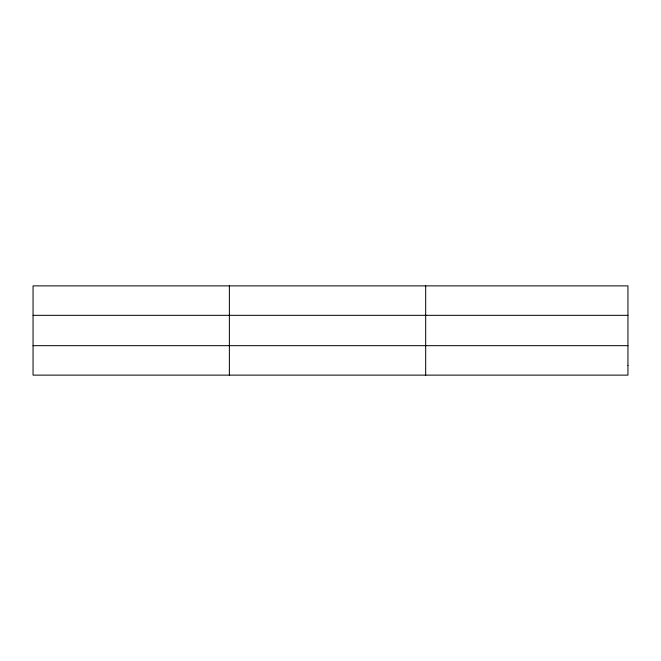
<?xml version="1.0" encoding="UTF-8"?>
<svg xmlns="http://www.w3.org/2000/svg" width="661" height="661" viewBox="0 0 661 661"><rect width="100%" height="100%" fill="white"/><g stroke="black" fill="none" stroke-linecap="round" stroke-linejoin="round"><path stroke-width="0.99" d="M229.367 375.126L229.367 285.874M425.684 375.126L425.684 285.874M33.05 315.33L627.95 315.33M33.05 345.67L627.95 345.67M627.95 365.31L627.95 375.126L33.05 375.126L33.05 285.874L627.95 285.874L627.95 365.31"/></g></svg>
